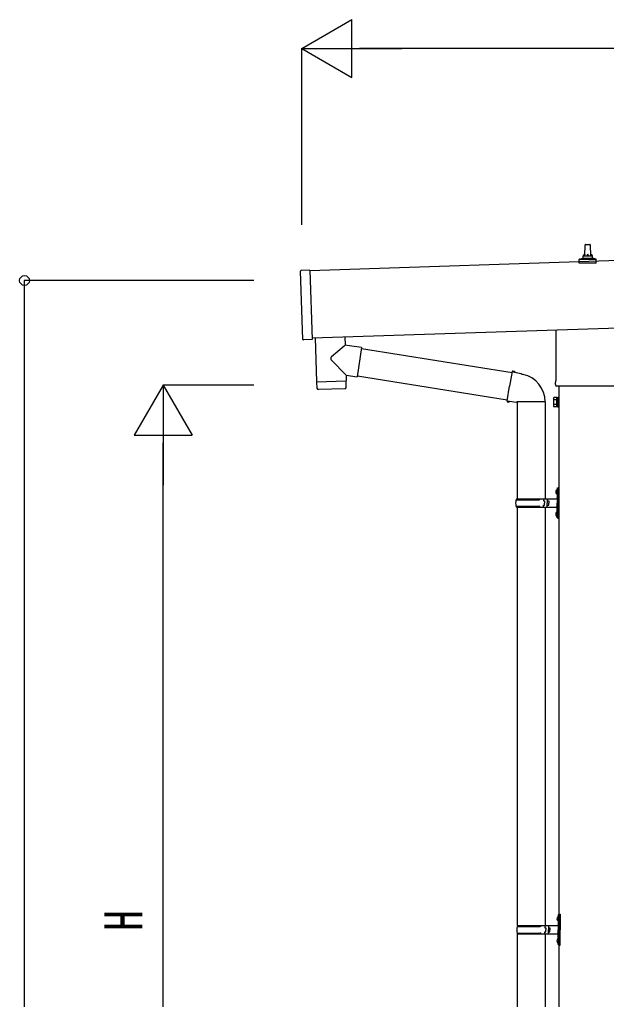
# Model space of a CAD drawing. Units: millimetres, scale not verified. Extents: x -10512 to 10512, y -7425 to 7425.
# Drawn here: x -4331 to -3061, y -2243 to -126 of the extents above; entities that cross this region are included whole.
import ezdxf
from ezdxf.enums import TextEntityAlignment as Align

# ---------------------------------------------------------------- set-up
doc = ezdxf.new("R2010")
doc.units = ezdxf.units.MM
doc.header["$LTSCALE"] = 30
for name, color, linetype in [('0-4_YKK_13', 4, 'Continuous'), ('0-5_YKK_A1', 4, 'Continuous'), ('0-6_YKK_D', 6, 'Continuous')]:
    doc.layers.add(name, color=color, linetype=linetype)
doc.styles.add('ＭＳ ゴシック', font='')
doc.styles.get('ＭＳ ゴシック').set_extended_font_data('MS Gothic')

msp = doc.modelspace()

# ---------------------------------------------------------------- linework, layer by layer
at = {"layer": '0-4_YKK_13'}
for p, q in [((-3107.45, -636.24), (-3106.72, -612.71)), ((-3105.72, -611.74), (-3097.18, -611.74)), ((-3096.18, -612.71), (-3095.45, -636.24)), ((-3119.7, -651.74), (-3119.7, -644.03)), ((-3083.2, -651.74), (-3119.7, -651.74)), ((-3119.32, -643.24), (-3083.58, -643.24)), ((-3118.94, -643.05), (-3112.21, -641.42)), ((-3111.83, -641.24), (-3091.07, -641.24)), ((-3111.45, -640.45), (-3111.45, -636.24)), ((-3110.45, -636.24), (-3092.45, -636.24)), ((-3091.45, -640.45), (-3091.45, -636.24)), ((-3083.96, -643.05), (-3090.69, -641.42)), ((-3083.2, -651.74), (-3083.2, -644.03)), ((-3717.75, -817), (-3722.68, -669.09)), ((-3702.73, -667.42), (-3721.71, -668.05)), ((-3169.75, -905.73), (-3169.75, -796.15)), ((-3627.26, -811.41), (-3626.65, -829.59)), ((-3591.05, -834.65), (-3600.02, -897.71)), ((-3591.31, -836.48), (-3265.32, -888.38)), ((-3624.5, -894.23), (-3655.99, -861.72)), ((-3265, -886.56), (-3270.53, -917.93)), ((-3265, -886.56), (-3263.86, -884.58)), ((-3263.86, -884.58), (-3260.29, -885.21)), ((-3260.29, -885.21), (-3259.88, -887.56)), ((-3688.03, -909.38), (-3687.37, -922.41)), ((-3683.56, -908.23), (-3683.51, -909.23)), ((-3628.6, -906.39), (-3628.58, -907.39)), ((-3624.5, -894.23), (-3600.02, -897.71)), ((-3624.5, -894.23), (-3624.1, -906.24)), ((-3599.76, -895.89), (-3275.74, -947.48)), ((-3245.36, -890.38), (-3243.68, -892.01)), ((-3243.68, -892.01), (-3241.56, -892.46)), ((-3171.45, -914.5), (-3171.45, -909)), ((-3626.76, -923.34), (-3684.27, -925.26)), ((-3276.06, -949.29), (-3270.53, -917.93)), ((-3033.51, -918), (-3169.39, -918)), ((-3276.06, -949.29), (-3275.66, -951.55)), ((-3276.06, -949.29), (-3270.91, -950.11)), ((-3275.66, -951.55), (-3272.1, -952.17)), ((-3272.1, -952.17), (-3270.91, -950.11)), ((-3270.91, -950.11), (-3256.3, -952.42)), ((-3256.3, -952.42), (-3254.1, -951.44)), ((-3193.8, -951.83), (-3254.99, -951.83)), ((-3253.95, -951.83), (-3253.95, -1161.5)), ((-3193.95, -951.83), (-3193.95, -1161.5)), ((-3175.45, -944), (-3174.69, -942.69)), ((-3175.45, -944), (-3175.45, -961)), ((-3168.45, -947.59), (-3174.69, -947.59)), ((-3175.45, -961), (-3174.69, -962.31)), ((-3168.45, -957.41), (-3174.69, -957.41)), ((-3168.45, -962.31), (-3174.69, -962.31)), ((-3165.95, -961.7), (-3168.45, -961.7)), ((-3168.98, -1142.35), (-3168.35, -1142.35)), ((-3168.98, -1142.35), (-3168.98, -1150.65)), ((-3168.35, -1142.35), (-3168.35, -1150.65)), ((-3168.35, -1142.35), (-3167.95, -1142.75)), ((-3167.95, -1138.5), (-3164.95, -1137)), ((-3167.95, -1138.5), (-3167.95, -1170.5)), ((-3167.95, -1142.75), (-3167.95, -1150.25)), ((-3164.95, -1137), (-3164.95, -1170.5)), ((-3164.95, -1137), (-3163.95, -1137)), ((-3163.95, -1137), (-3163.95, -1170.5)), ((-3256.95, -1163.5), (-3206.62, -1163.5)), ((-3255.95, -1161.5), (-3169.95, -1161.5)), ((-3255.95, -1161.5), (-3255.95, -1163.5)), ((-3196.95, -1161.5), (-3196.95, -1166)), ((-3188.95, -1161.5), (-3188.95, -1170.5)), ((-3170.25, -1144.35), (-3168.21, -1145.35)), ((-3168.98, -1150.65), (-3168.35, -1150.65)), ((-3168.35, -1150.65), (-3167.95, -1150.25)), ((-3168.21, -1145.35), (-3167.6, -1146.5)), ((-3256.95, -1177.5), (-3206.62, -1177.5)), ((-3255.95, -1179.5), (-3255.95, -1177.5)), ((-3255.95, -1179.5), (-3169.95, -1179.5)), ((-3253.95, -1179.5), (-3253.95, -2084)), ((-3196.95, -1166), (-3194.95, -1166)), ((-3196.95, -1179.5), (-3196.95, -1175)), ((-3196.95, -1175), (-3194.95, -1175)), ((-3194.95, -1166), (-3194.95, -1170.5)), ((-3194.95, -1175), (-3194.95, -1170.5)), ((-3193.95, -1179.5), (-3193.95, -2084)), ((-3188.95, -1166), (-3185.95, -1166)), ((-3188.95, -1179.5), (-3188.95, -1170.5)), ((-3188.95, -1175), (-3185.95, -1175)), ((-3185.95, -1166), (-3185.95, -1170.5)), ((-3185.95, -1175), (-3185.95, -1170.5)), ((-3167.95, -1202.5), (-3167.95, -1170.5)), ((-3164.95, -1204), (-3164.95, -1170.5)), ((-3163.95, -1204), (-3163.95, -1170.5)), ((-3170.25, -1192.35), (-3168.21, -1193.35)), ((-3168.98, -1190.35), (-3168.35, -1190.35)), ((-3168.98, -1190.35), (-3168.98, -1198.65)), ((-3168.98, -1198.65), (-3168.35, -1198.65)), ((-3168.35, -1190.35), (-3168.35, -1198.65)), ((-3168.35, -1190.35), (-3167.95, -1190.75)), ((-3168.35, -1198.65), (-3167.95, -1198.25)), ((-3168.21, -1193.35), (-3167.6, -1194.5)), ((-3167.95, -1190.75), (-3167.95, -1198.25)), ((-3167.95, -1202.5), (-3164.95, -1204)), ((-3164.95, -1204), (-3163.95, -1204)), ((-3167.75, -2066.85), (-3165.71, -2067.85)), ((-3166.48, -2064.85), (-3165.85, -2064.85)), ((-3166.48, -2064.85), (-3166.48, -2073.15)), ((-3166.48, -2073.15), (-3165.85, -2073.15)), ((-3165.85, -2064.85), (-3165.85, -2073.15)), ((-3165.85, -2064.85), (-3165.45, -2065.25)), ((-3165.85, -2073.15), (-3165.45, -2072.75)), ((-3165.71, -2067.85), (-3165.1, -2069)), ((-3165.45, -2061), (-3162.45, -2059.5)), ((-3165.45, -2061), (-3165.45, -2093)), ((-3165.45, -2065.25), (-3165.45, -2072.75)), ((-3162.45, -2059.5), (-3162.45, -2093)), ((-3162.45, -2059.5), (-3161.45, -2059.5)), ((-3161.45, -2059.5), (-3161.45, -2093)), ((-3254.45, -2086), (-3204.12, -2086)), ((-3253.45, -2084), (-3167.45, -2084)), ((-3253.45, -2084), (-3253.45, -2086)), ((-3194.45, -2084), (-3194.45, -2088.5)), ((-3194.45, -2088.5), (-3192.45, -2088.5)), ((-3192.45, -2088.5), (-3192.45, -2093)), ((-3192.45, -2097.5), (-3192.45, -2093)), ((-3186.45, -2084), (-3186.45, -2093)), ((-3186.45, -2088.5), (-3183.45, -2088.5)), ((-3186.45, -2102), (-3186.45, -2093)), ((-3183.45, -2088.5), (-3183.45, -2093)), ((-3183.45, -2097.5), (-3183.45, -2093)), ((-3165.45, -2125), (-3165.45, -2093)), ((-3162.45, -2126.5), (-3162.45, -2093)), ((-3161.45, -2126.5), (-3161.45, -2093)), ((-3254.45, -2100), (-3204.12, -2100)), ((-3253.95, -2101.99), (-3253.95, -3006.5)), ((-3253.45, -2102), (-3253.45, -2100)), ((-3253.45, -2102), (-3167.45, -2102)), ((-3194.45, -2102), (-3194.45, -2097.5)), ((-3194.45, -2097.5), (-3192.45, -2097.5)), ((-3193.95, -2101.99), (-3193.95, -3006.5)), ((-3186.45, -2097.5), (-3183.45, -2097.5)), ((-3167.75, -2114.85), (-3165.71, -2115.85)), ((-3166.48, -2112.85), (-3165.85, -2112.85)), ((-3166.48, -2112.85), (-3166.48, -2121.15)), ((-3165.85, -2112.85), (-3165.85, -2121.15)), ((-3165.85, -2112.85), (-3165.45, -2113.25)), ((-3165.71, -2115.85), (-3165.1, -2117)), ((-3165.45, -2113.25), (-3165.45, -2120.75)), ((-3166.48, -2121.15), (-3165.85, -2121.15)), ((-3165.85, -2121.15), (-3165.45, -2120.75)), ((-3165.45, -2125), (-3162.45, -2126.5)), ((-3162.45, -2126.5), (-3161.45, -2126.5))]:
    msp.add_line(p, q, dxfattribs=at)
for points in [[(-3702.73, -667.42), (-3697.73, -817.34), (-3716.71, -817.97)], [(-3691.22, -813.54), (-3688.06, -908.38), (-3624.1, -906.24)], [(-3626.65, -829.59), (-3628.74, -831.36), (-3655.96, -854.39)], [(-3591.05, -834.65), (-3616.97, -830.96), (-3626.65, -829.59)], [(-3265, -886.56), (-3259.88, -887.56), (-3245.36, -890.38)], [(-3623.86, -920.3), (-3624.06, -907.24), (-3688.03, -909.38)], [(-3168.45, -962.31), (-3168.45, -942.69), (-3174.69, -942.69)], [(-3168.45, -961.7), (-3168.45, -943.3), (-3165.95, -943.3)], [(-3170.25, -1148.65), (-3168.21, -1147.65), (-3167.6, -1146.5)], [(-3170.25, -1196.65), (-3168.21, -1195.65), (-3167.6, -1194.5)], [(-3167.75, -2071.15), (-3165.71, -2070.15), (-3165.1, -2069)], [(-3167.75, -2119.15), (-3165.71, -2118.15), (-3165.1, -2117)]]:
    msp.add_lwpolyline(points, dxfattribs=at)
msp.add_lwpolyline([(-3165.95, -963), (-3165.95, -942), (-3163.95, -942), (-3163.95, -963)], close=True, dxfattribs=at)
for centre, radius, start, end in [((-3105.72, -612.74), 1, 90, 178.60509), ((-3097.18, -612.74), 1, 1.39491, 90), ((-3107.37, -636.87), 4.13, 90, 171.17633), ((-3098.12, -636.24), 4.83, 133.60282, 180), ((-3104.78, -636.24), 4.83, 0, 46.39718), ((-3095.54, -636.87), 4.13, 8.82367, 90), ((-3118.7, -644.03), 1, 103.62699, 180), ((-3112.45, -640.45), 1, 283.62699, 0), ((-3110.45, -637.24), 1, 90, 180), ((-3092.45, -637.24), 1, 0, 90), ((-3090.45, -640.45), 1, 180, 256.37301), ((-3084.2, -644.03), 1, 0, 76.37301), ((-3721.68, -669.05), 1, 91.90915, 181.90915), ((-3716.75, -816.97), 1, 181.90915, 271.90915), ((-3652.58, -858.07), 5, 132.56466, 226.88314), ((-3254.1, -951.44), 60.3, 359.62495, 78), ((-3167.45, -909), 4, 125.09963, 180), ((-3684.37, -922.26), 3, 182.90915, 271.95747), ((-3626.86, -920.34), 3, 271.90915, 0.90915), ((-3167.45, -914.5), 4, 180, 194.47751), ((-3167.45, -914.5), 4, 194.47751, 241.04498), ((-3171.11, -945.14), 4.34, 145.61575, 214.38425), ((-3159.21, -952.5), 16.24, 162.41205, 197.58795), ((-3171.11, -959.86), 4.34, 145.61575, 214.38425), ((-3164.65, -1146.5), 6, 136.21765, 223.78235), ((-3208.2, -1170.5), 49.25, 171.82876, 180.00002), ((-3206.62, -1161.5), 2, 270, 359.99998), ((-3169.95, -1159.5), 2, 270, 359.99998), ((-3208.2, -1170.5), 49.25, 180.00002, 188.17127), ((-3206.62, -1179.5), 2, 0.00005, 90.00004), ((-3169.95, -1181.5), 2, 0.00005, 90.00004), ((-3164.65, -1194.5), 6, 136.21765, 223.78235), ((-3162.15, -2069), 6, 136.21765, 223.78235), ((-3205.7, -2093), 49.25, 171.82876, 180.00002), ((-3205.7, -2093), 49.25, 180.00002, 188.17127), ((-3204.12, -2084), 2, 270, 359.99998), ((-3167.45, -2082), 2, 270, 359.99998), ((-3204.12, -2102), 2, 0.00005, 90.00004), ((-3162.15, -2117), 6, 136.21765, 223.78235), ((-3167.45, -2104), 2, 0.00005, 90.00004)]:
    msp.add_arc(centre, radius, start, end, dxfattribs=at)
at = {"layer": '0-5_YKK_A1'}
for p, q in [((1689.39, -489.13), (-3702.68, -668.84)), ((-3697.85, -813.76), (1694.22, -634.02)), ((-3163.95, -918), (-3163.95, -3715.5))]:
    msp.add_line(p, q, dxfattribs=at)
at = {"layer": '0-6_YKK_D'}
for p, q in [((-3720.15, -188.05), (-3611.89, -125.55)), ((-3611.89, -250.55), (-3611.89, -125.55)), ((-3720.15, -569.37), (-3720.15, -187.05)), ((-3720.15, -188.05), (-3611.89, -250.55)), ((-3720.15, -188.05), (-3503.64, -188.05)), ((1586.7, -188.05), (-3595.15, -188.05)), ((-3824.09, -689.55), (-4321.15, -689.55)), ((-4320.15, -3215.5), (-4320.15, -689.55)), ((-4020.15, -915.5), (-4082.65, -1023.75)), ((-3824.09, -915.5), (-4021.15, -915.5)), ((-4020.15, -915.5), (-3957.65, -1023.75)), ((-4020.15, -915.5), (-4020.15, -1132.01)), ((-4082.65, -1023.75), (-3957.65, -1023.75)), ((-4020.15, -3090.5), (-4020.15, -1040.5))]:
    msp.add_line(p, q, dxfattribs=at)
msp.add_circle((-4320.15, -689.55), 10.62, dxfattribs=at)

# ---------------------------------------------------------------- texts
at = {"layer": '0-6_YKK_D', "style": 'ＭＳ ゴシック', "width": 0.8}
msp.add_text('H', height=82.48, rotation=90, dxfattribs=at).set_placement((-4040.15, -2095.5), align=Align.BOTTOM_LEFT)

doc.saveas('drawing.dxf')
